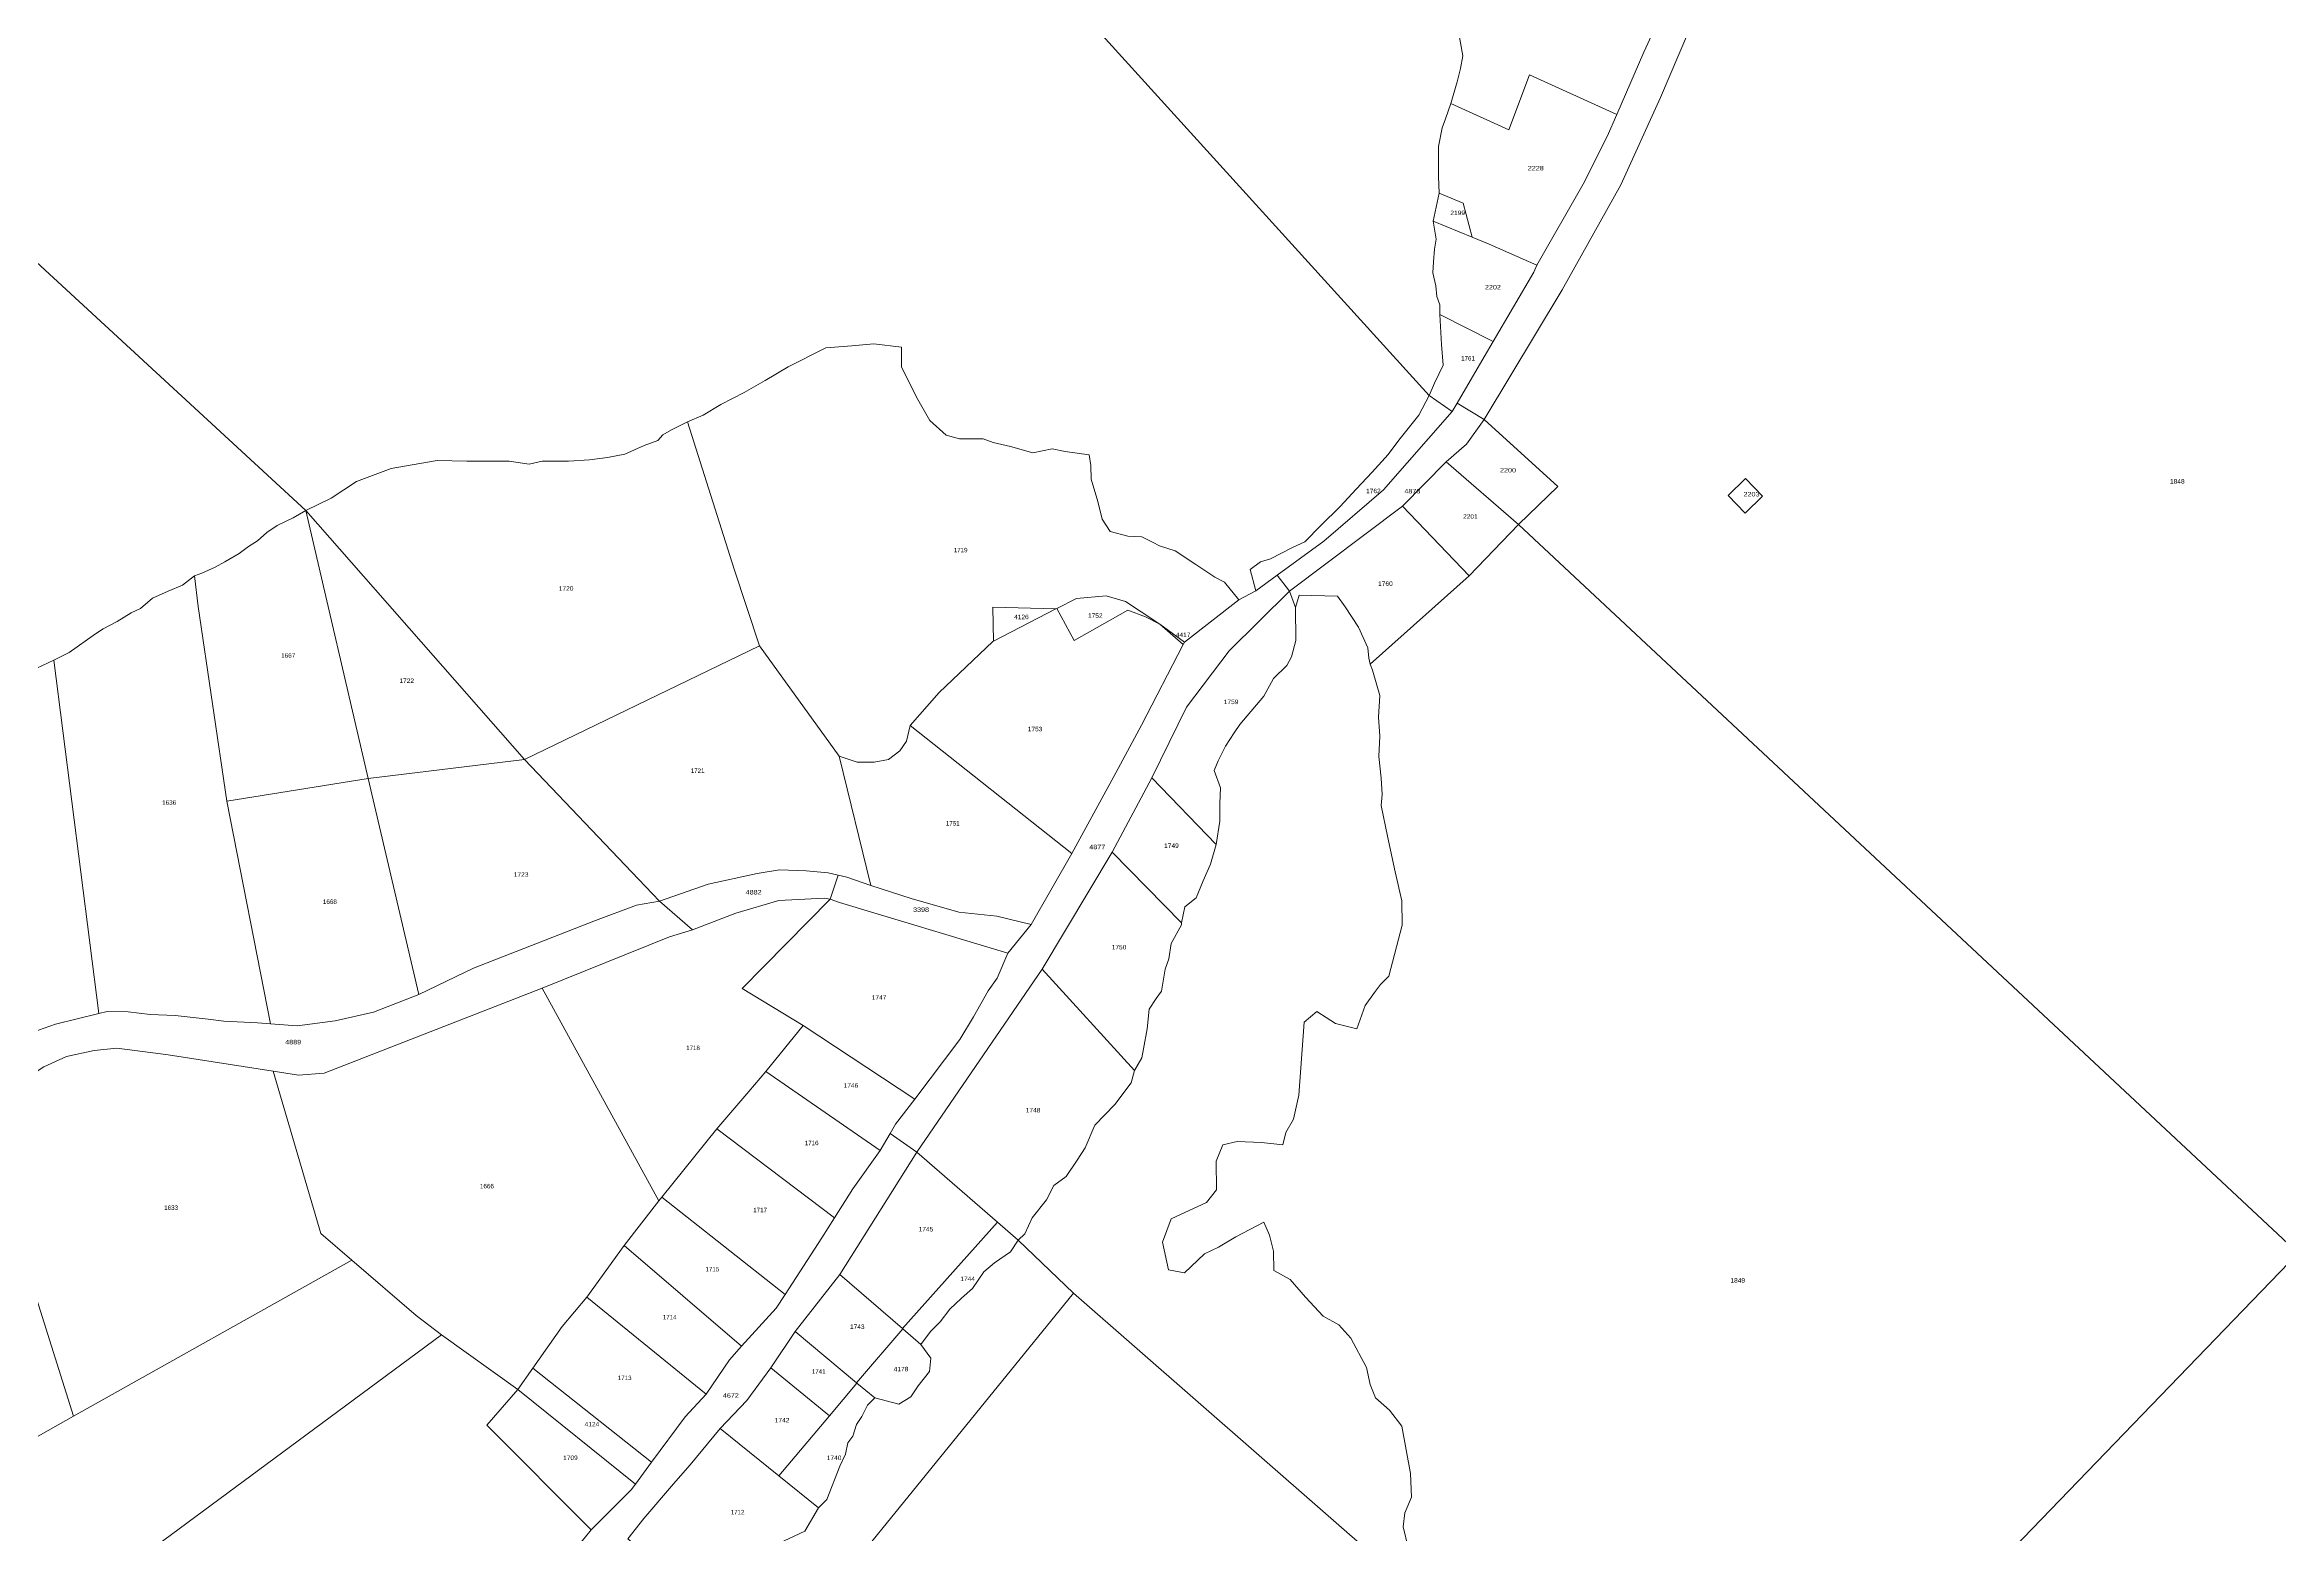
# Model space of a CAD drawing. Header units: metres. Extents: x 208626 to 229755, y 5040476 to 5064226.
# Drawn here: x 219559 to 220259, y 5055579 to 5056045 of the extents above; entities that cross this region are included whole.
import ezdxf

# ---------------------------------------------------------------- set-up
doc = ezdxf.new("R2010")
doc.units = ezdxf.units.M
doc.header["$LTSCALE"] = 0.56
doc.layers.add('6', color=7, linetype='Continuous', lineweight=13)
doc.layers.add('61', color=7, linetype='Continuous')

msp = doc.modelspace()

# ---------------------------------------------------------------- linework, layer by layer
at = {"layer": '6'}
msp.add_line((219911.0353, 5055661.9696), (219909.2426, 5055670.6344), dxfattribs=at)
for points in [[(220121.4741, 5056540.9113), (220123.9022, 5056521.6784), (220126.6092, 5056509.4757), (220128.8418, 5056481.3445), (220131.6599, 5056448.652), (220133.3796, 5056430.5953), (220134.6467, 5056397.8438), (220135.0057, 5056360.2499), (220135.0057, 5056317.9711), (220134.1516, 5056289.3581), (220133.3071, 5056274.6021), (220132.8704, 5056259.4639), (220131.991, 5056247.5063), (220130.4574, 5056226.6533), (220127.139, 5056195.6074), (220119.1778, 5056160.6329), (220115.5779, 5056147.8946), (220088.8833, 5056083.0884), (220079.8506, 5056063.6598), (220064.968, 5056028.8519), (220052.5833, 5056001.5201), (220034.2197, 5055968.6365), (220009.8774, 5055928.0659), (220001.3844, 5055933.1617)], [(218966.6593, 5056521.4908), (219641.1541, 5055899.5897), (219637.1648, 5055897.2431), (219632.2369, 5055894.8965), (219628.9517, 5055892.6672), (219626.0184, 5055890.0859), (219623.2025, 5055888.326), (219620.2692, 5055886.0967), (219615.8106, 5055883.5154), (219612.76, 5055881.8728), (219608.5811, 5055880.0039), (219606.3069, 5055879.1742), (219602.5523, 5055876.2409), (219598.0937, 5055874.3636), (219593.1658, 5055872.1344), (219589.4112, 5055868.9664), (219586.478, 5055867.5585), (219582.1367, 5055864.8598), (219577.7955, 5055862.5132), (219575.3316, 5055860.9879), (219567.1184, 5055855.1214), (219562.3078, 5055852.7748), (219555.268, 5055849.3722)], [(219861.6403, 5055919.6562), (219856.2659, 5055920.8964), (219853.1231, 5055922.0159), (219845.7106, 5055922.0159), (219841.5524, 5055923.1007), (219836.4219, 5055927.7178), (219832.7012, 5055934.3324), (219827.5335, 5055944.4611), (219827.5335, 5055950.6623), (219818.8518, 5055951.6959), (219812.0304, 5055951.0757), (219803.9066, 5055950.4521), (219792.1096, 5055944.5536), (219784.9076, 5055940.292), (219778.2954, 5055936.5321), (219771.0433, 5055932.7565), (219765.4492, 5055929.3582), (219760.5331, 5055927.3268), (219755.6063, 5055924.8634), (219752.8836, 5055923.3076), (219751.3278, 5055921.4925), (219747.0493, 5055919.9366), (219740.9556, 5055917.214), (219735.5103, 5055916.1767), (219729.9352, 5055915.3988), (219723.323, 5055915.0099), (219715.1549, 5055915.0099), (219711.0061, 5055914.1023), (219704.7828, 5055915.0099), (219691.5583, 5055915.0099), (219682.2234, 5055915.2692), (219674.4442, 5055913.843), (219667.832, 5055912.6761), (219657.0709, 5055908.6569), (219649.1326, 5055903.4616), (219641.1541, 5055899.5897), (218966.6593, 5056521.4908)], [(220001.7346, 5056050.017), (220003.1809, 5056041.8814), (220002.4577, 5056037.9039), (220001.373, 5056033.7457), (219999.3843, 5056026.8756), (219997.7571, 5056022.175), (219996.6724, 5056019.2823), (219995.5876, 5056013.4969), (219995.5876, 5056004.0957), (219995.7341, 5055998.8833), (219993.8585, 5055990.1304), (219994.7963, 5055984.5035), (219994.3221, 5055981.3159), (219993.9605, 5055977.3384), (219993.7797, 5055973.9034), (219994.6837, 5055969.9259), (219995.0453, 5055966.4909), (219995.9492, 5055963.9598), (219995.9492, 5055960.8863), (219996.4524, 5055951.4978), (219997.0264, 5055945.0818), (219994.276, 5055939.4191), (219992.6061, 5055935.5227), (219726.6748, 5056228.701)], [(219726.6748, 5056228.701), (219992.6061, 5055935.5227), (219989.3856, 5055929.3714), (219983.1436, 5055921.6073), (219979.8039, 5055917.1543), (219974.7943, 5055911.5881), (219969.7471, 5055906.2284), (219964.8171, 5055900.8502), (219958.7929, 5055894.8512), (219953.7619, 5055889.7951), (219949.9044, 5055888.0299), (219943.0056, 5055884.4169), (219939.8683, 5055883.5205), (219936.6275, 5055881.1299), (219938.4039, 5055874.4682), (219933.1363, 5055871.68), (219928.6188, 5055877.1416), (219925.6153, 5055878.6838), (219919.6153, 5055882.6837), (219913.1462, 5055886.9422), (219908.2648, 5055888.5693), (219906.3319, 5055889.5914), (219902.7751, 5055891.3372), (219898.3287, 5055891.5923), (219892.8531, 5055892.9909), (219890.3726, 5055896.9183), (219889.0143, 5055902.4211), (219886.9313, 5055909.3604), (219886.7505, 5055913.6995), (219886.2082, 5055916.9537), (219878.797, 5055918.0025), (219874.6628, 5055918.8293), (219868.6683, 5055917.5891), (219861.6403, 5055919.6562)], [(220001.3844, 5055933.1617), (220009.8013, 5055947.6161), (220012.6692, 5055952.4914), (220025.4316, 5055974.1875), (220026.3694, 5055976.3757), (220040.8099, 5056001.6817), (220048.2867, 5056016.6353), (220051.4074, 5056023.4304), (220059.8365, 5056042.9992), (220065.2642, 5056054.7774)], [(219760.5331, 5055927.3268), (219765.4492, 5055929.3582), (219771.0433, 5055932.7565), (219778.2954, 5055936.5321), (219784.9076, 5055940.292), (219792.1096, 5055944.5536), (219803.9066, 5055950.4521), (219812.0304, 5055951.0757), (219818.8518, 5055951.6959), (219827.5335, 5055950.6623), (219827.5335, 5055944.4611), (219832.7012, 5055934.3324), (219836.4219, 5055927.7178), (219841.5524, 5055923.1007), (219845.7106, 5055922.0159), (219853.1231, 5055922.0159), (219856.2659, 5055920.8964), (219861.6403, 5055919.6562), (219868.6683, 5055917.5891), (219874.6628, 5055918.8293), (219878.797, 5055918.0025), (219886.2082, 5055916.9537), (219886.7505, 5055913.6995), (219886.9313, 5055909.3604), (219889.0143, 5055902.4211), (219890.3726, 5055896.9183), (219892.8531, 5055892.9909), (219898.3287, 5055891.5923), (219902.7751, 5055891.3372), (219906.3319, 5055889.5914), (219908.2648, 5055888.5693), (219913.1462, 5055886.9422), (219919.6153, 5055882.6837), (219925.6153, 5055878.6838), (219928.6188, 5055877.1416), (219933.1363, 5055871.68), (219916.0831, 5055858.3413), (219908.339, 5055864.0005), (219902.4967, 5055867.8725), (219897.6164, 5055871.1489)], [(219897.6164, 5055871.1489), (219891.5422, 5055872.9284), (219882.2731, 5055872.0857), (219876.1837, 5055868.9428), (219875.8573, 5055868.7743), (219856.1438, 5055869.2864), (219856.2986, 5055858.6795), (219856.1509, 5055858.6033), (219839.2979, 5055842.593), (219830.2081, 5055832.3161), (219829.1109, 5055827.3649), (219827.0259, 5055824.3864), (219823.4517, 5055821.7058), (219818.984, 5055820.8122), (219813.6227, 5055820.8122), (219808.0723, 5055822.6891), (219783.1461, 5055857.2023), (219775.2001, 5055881.2758), (219760.5331, 5055927.3268)], [(219909.2426, 5055670.6344), (219911.9317, 5055677.9547), (219922.9868, 5055683.0341), (219926.1241, 5055687.0677), (219925.9747, 5055696.0313), (219928.0662, 5055701.1107), (219932.548, 5055702.1565), (219940.1671, 5055701.8577), (219946.8898, 5055701.1107), (219947.7862, 5055704.995), (219950.1765, 5055709.178), (219951.8198, 5055716.6477), (219953.5786, 5055739.5075), (219957.4968, 5055742.7916), (219963.3231, 5055739.0567), (219970.0459, 5055737.4134), (219972.5856, 5055744.7337), (219975.5734, 5055748.7673), (219977.3662, 5055751.307), (219980.0553, 5055753.8467), (219984.2383, 5055769.8319), (219984.0889, 5055777.4509), (219981.9974, 5055786.564), (219979.617, 5055797.6849), (219977.665, 5055807.3297), (219977.9637, 5055810.7658), (219977.665, 5055815.8451), (219976.918, 5055822.5679), (219977.2168, 5055828.9918), (219976.7686, 5055834.9675), (219977.2168, 5055841.6903), (219976.2539, 5055844.971), (219974.8623, 5055849.6732), (219974.1419, 5055851.5529), (220005.1402, 5055879.1908), (220020.5538, 5055895.1823), (220264.5637, 5055667.2592), (220058.005, 5055453.179)], [(219557.5024, 5055736.9998), (219562.8542, 5055738.8583), (219576.4372, 5055742.254), (219579.0279, 5055742.8019), (219585.5587, 5055742.7336), (219592.4771, 5055741.8688), (219600.2604, 5055741.5805), (219610.638, 5055740.4274), (219615.5386, 5055739.8509), (219626.0437, 5055739.2617), (219630.1407, 5055738.962), (219638.4463, 5055738.3758), (219650.3798, 5055739.8737), (219662.2994, 5055742.5715), (219676.5401, 5055748.1208), (219693.6743, 5055756.3668), (219731.7501, 5055771.266), (219744.6305, 5055776.0955), (219751.8417, 5055777.3555), (219762.1229, 5055768.35), (219754.9847, 5055766.1537), (219715.1158, 5055750.1742), (219646.8522, 5055723.5037), (219638.9146, 5055722.8687), (219630.9769, 5055724.1387), (219598.0727, 5055729.2536), (219587.6311, 5055730.5739), (219582.043, 5055731.3359), (219574.9309, 5055730.5739), (219566.2947, 5055728.7959), (219559.1826, 5055725.4938)], [(219728.2334, 5055577.9219), (219730.4061, 5055580.6261), (219743.0003, 5055593.1931), (219744.3023, 5055594.9547), (219749.3549, 5055601.7906), (219759.84, 5055615.9763), (219766.3782, 5055623.114), (219773.7081, 5055633.8066), (219777.4834, 5055638.1212), (219788.3457, 5055649.9929), (219791.1666, 5055654.3344), (219802.6429, 5055671.9969), (219806.6232, 5055678.2769), (219812.3405, 5055687.2977), (219820.8411, 5055699.3795), (219823.9463, 5055704.6257), (219832.3646, 5055698.8594), (219808.2098, 5055660.5598), (219794.2306, 5055642.6877), (219786.6187, 5055631.2876), (219779.1899, 5055621.0908), (219770.7775, 5055612.3269), (219761.4496, 5055601.0365), (219756.1959, 5055595.0942), (219746.9168, 5055584.2243), (219741.9303, 5055577.8778)], [(219986.031, 5055575.1718), (219984.5371, 5055581.5957), (219984.9852, 5055585.9281), (219987.0768, 5055590.8581), (219986.778, 5055598.3278), (219984.0889, 5055613.1178), (219980.2046, 5055618.0478), (219975.8722, 5055621.932), (219974.2289, 5055626.1151), (219973.0337, 5055631.4932), (219968.1037, 5055640.6063), (219964.3689, 5055644.7893), (219959.4389, 5055647.4784), (219953.9113, 5055653.4541), (219949.1307, 5055658.9817), (219944.0514, 5055661.8202), (219943.902, 5055667.7959), (219942.7068, 5055672.8753), (219940.9141, 5055676.9089), (219932.0999, 5055672.2777), (219926.7217, 5055669.1405), (219922.3893, 5055667.049), (219916.1147, 5055661.0732), (219911.0353, 5055661.9696)], [(219846.3041, 5055653.1204), (219849.789, 5055656.1696), (219853.2739, 5055661.397), (219856.5953, 5055664.213), (219861.6592, 5055667.5889), (219864.0308, 5055671.2528), (219881.398, 5055654.6754), (219760.0157, 5055505.3185), (219758.0296, 5055507.9997), (219754.9843, 5055510.9954), (219750.2666, 5055512.2552), (219744.7896, 5055512.0372), (219739.0709, 5055511.8465), (219733.924, 5055511.8465), (219729.0842, 5055511.9007), (219725.3733, 5055512.0652), (219719.6725, 5055509.4048), (219712.6416, 5055509.4048), (219707.891, 5055510.735), (219706.9408, 5055513.2054)], [(219489.6435, 5055571.6622), (219568.4284, 5055616.1869), (219655.6006, 5055664.9848), (219675.6851, 5055647.6909), (219683.5876, 5055641.7015), (219561.9266, 5055551.6377)], [(219760.0157, 5055505.3185), (219881.398, 5055654.6754), (219978.494, 5055569.7909)], [(219780.852, 5055572.5591), (219797.3159, 5055580.2109), (219801.5297, 5055587.5715), (219804.2188, 5055590.1112), (219808.2524, 5055600.5687), (219810.0451, 5055604.3036), (219810.7921, 5055607.889), (219812.2861, 5055609.9805), (219813.4812, 5055613.566), (219815.1245, 5055616.1057), (219816.9173, 5055619.6911), (219819.1582, 5055621.932), (219826.7017, 5055620.0141), (219830.4826, 5055622.2477), (219832.8002, 5055625.677), (219836.3286, 5055630.1673), (219836.7207, 5055634.3892), (219833.6402, 5055638.645), (219836.6218, 5055642.6829), (219839.6218, 5055645.683), (219842.6216, 5055649.683), (219846.3041, 5055653.1204)]]:
    msp.add_lwpolyline(points, dxfattribs=at)
for points in [[(220009.8774, 5055928.0659), (220034.2197, 5055968.6365), (220052.5833, 5056001.5201), (220064.968, 5056028.8519), (220079.8506, 5056063.6598), (220088.8833, 5056083.0884), (220115.5779, 5056147.8946), (220120.2605, 5056149.2359), (220133.3796, 5056141.6882), (220164.5924, 5056122.4182), (220190.9228, 5056105.0654), (220227.7278, 5056081.4051), (220245.473, 5056068.2604), (220300.6805, 5056016.3391), (220457.6117, 5055870.6924), (220264.5637, 5055667.2592), (220020.5538, 5055895.1823), (220032.9386, 5055907.14)], [(219999.3843, 5056026.8756), (220001.373, 5056033.7457), (220002.4577, 5056037.9039), (220003.1809, 5056041.8814), (220001.7346, 5056050.017), (220001.1922, 5056061.0454), (220001.5538, 5056067.9155), (220001.1922, 5056077.6783), (220001.373, 5056085.2716), (220000.469, 5056093.4072), (220037.4177, 5056075.3684), (220034.7147, 5056071.9805), (220065.2642, 5056054.7774), (220059.8365, 5056042.9992), (220051.4074, 5056023.4304), (220024.0411, 5056035.8696), (220017.6112, 5056018.685)], [(219995.5876, 5056004.0957), (219995.5876, 5056013.4969), (219996.6724, 5056019.2823), (219997.7571, 5056022.175), (219999.3843, 5056026.8756), (220017.6112, 5056018.685), (220024.0411, 5056035.8696), (220051.4074, 5056023.4304), (220048.2867, 5056016.6353), (220040.8099, 5056001.6817), (220026.3694, 5055976.3757), (220011.3644, 5055982.9404), (220006.1445, 5055985.0843), (220003.244, 5055995.7104), (219995.7341, 5055998.8833)], [(219993.8585, 5055990.1304), (219995.7341, 5055998.8833), (220003.244, 5055995.7104), (220006.1445, 5055985.0843)], [(219993.7797, 5055973.9034), (219993.9605, 5055977.3384), (219994.3221, 5055981.3159), (219994.7963, 5055984.5035), (219993.8585, 5055990.1304), (220006.1445, 5055985.0843), (220011.3644, 5055982.9404), (220026.3694, 5055976.3757), (220025.4316, 5055974.1875), (220012.6692, 5055952.4914), (219995.9492, 5055960.8863), (219995.9492, 5055963.9598), (219995.0453, 5055966.4909), (219994.6837, 5055969.9259)], [(219992.6061, 5055935.5227), (219994.276, 5055939.4191), (219997.0264, 5055945.0818), (219996.4524, 5055951.4978), (219995.9492, 5055960.8863), (220012.6692, 5055952.4914), (220009.8013, 5055947.6161), (220001.3844, 5055933.1617), (219999.8421, 5055930.5132)], [(219936.6275, 5055881.1299), (219939.8683, 5055883.5205), (219943.0056, 5055884.4169), (219949.9044, 5055888.0299), (219953.7619, 5055889.7951), (219958.7929, 5055894.8512), (219964.8171, 5055900.8502), (219969.7471, 5055906.2284), (219974.7943, 5055911.5881), (219979.8039, 5055917.1543), (219983.1436, 5055921.6073), (219989.3856, 5055929.3714), (219992.6061, 5055935.5227), (219999.8421, 5055930.5132), (219978.3738, 5055906.0001), (219959.7212, 5055890.0121), (219945.1029, 5055879.3529), (219938.4039, 5055874.4682)], [(219641.1541, 5055899.5897), (219649.1326, 5055903.4616), (219657.0709, 5055908.6569), (219667.832, 5055912.6761), (219674.4442, 5055913.843), (219682.2234, 5055915.2692), (219691.5583, 5055915.0099), (219704.7828, 5055915.0099), (219711.0061, 5055914.1023), (219715.1549, 5055915.0099), (219723.323, 5055915.0099), (219729.9352, 5055915.3988), (219735.5103, 5055916.1767), (219740.9556, 5055917.214), (219747.0493, 5055919.9366), (219751.3278, 5055921.4925), (219752.8836, 5055923.3076), (219755.6063, 5055924.8634), (219760.5331, 5055927.3268), (219775.2001, 5055881.2758), (219783.1461, 5055857.2023), (219709.6183, 5055821.6805)], [(219945.1029, 5055879.3529), (219959.7212, 5055890.0121), (219978.3738, 5055906.0001), (219999.8421, 5055930.5132), (220001.3844, 5055933.1617), (220009.8774, 5055928.0659), (220004.3256, 5055920.3788), (219997.9197, 5055914.827), (219984.2907, 5055900.9339), (219948.9116, 5055874.2947)], [(219997.9197, 5055914.827), (220004.3256, 5055920.3788), (220009.8774, 5055928.0659), (220032.9386, 5055907.14), (220020.5538, 5055895.1823)], [(219984.2907, 5055900.9339), (219997.9197, 5055914.827), (220020.5538, 5055895.1823), (220005.1402, 5055879.1908)], [(220086.175, 5055904.2299), (220091.633, 5055909.5473), (220096.9504, 5055904.0893), (220091.4924, 5055898.7719)], [(219606.3069, 5055879.1742), (219608.5811, 5055880.0039), (219612.76, 5055881.8728), (219615.8106, 5055883.5154), (219620.2692, 5055886.0967), (219623.2025, 5055888.326), (219626.0184, 5055890.0859), (219628.9517, 5055892.6672), (219632.2369, 5055894.8965), (219637.1648, 5055897.2431), (219641.1541, 5055899.5897), (219660.6188, 5055815.6797), (219616.4477, 5055808.686), (219607.4479, 5055869.4975)], [(219641.1541, 5055899.5897), (219709.6183, 5055821.6805), (219660.6188, 5055815.6797)], [(219948.9116, 5055874.2947), (219984.2907, 5055900.9339), (220005.1402, 5055879.1908), (219974.1419, 5055851.5529), (219973.7318, 5055853.3778), (219973.4819, 5055856.6296), (219970.4941, 5055863.0536), (219966.311, 5055869.4775), (219963.9207, 5055872.7642), (219951.9692, 5055873.0629), (219950.8644, 5055869.2134)], [(219562.3078, 5055852.7748), (219567.1184, 5055855.1214), (219575.3316, 5055860.9879), (219577.7955, 5055862.5132), (219582.1367, 5055864.8598), (219586.478, 5055867.5585), (219589.4112, 5055868.9664), (219593.1658, 5055872.1344), (219598.0937, 5055874.3636), (219602.5523, 5055876.2409), (219606.3069, 5055879.1742), (219607.4479, 5055869.4975), (219616.4477, 5055808.686), (219630.1407, 5055738.962), (219626.0437, 5055739.2617), (219615.5386, 5055739.8509), (219610.638, 5055740.4274), (219600.2604, 5055741.5805), (219592.4771, 5055741.8688), (219585.5587, 5055742.7336), (219579.0279, 5055742.8019), (219576.4372, 5055742.254)], [(219823.9463, 5055704.6257), (219825.686, 5055707.5649), (219831.7396, 5055715.3481), (219845.8311, 5055734.0999), (219850.0994, 5055741.1217), (219854.6425, 5055749.3424), (219857.4548, 5055753.2365), (219860.8336, 5055761.0857), (219868.0936, 5055770.0539), (219880.881, 5055792.2497), (219894.5755, 5055817.4616), (219902.6798, 5055832.4284), (219915.721, 5055857.6412), (219916.0831, 5055858.3413), (219933.1363, 5055871.68), (219938.4039, 5055874.4682), (219945.1029, 5055879.3529), (219948.9116, 5055874.2947), (219930.082, 5055855.6607), (219916.6788, 5055838.0875), (219905.8347, 5055815.9604), (219893.4495, 5055792.6912), (219871.5278, 5055756.0347), (219832.3646, 5055698.8594)], [(219876.1837, 5055868.9428), (219882.2731, 5055872.0857), (219891.5422, 5055872.9284), (219897.6164, 5055871.1489), (219902.4967, 5055867.8725), (219908.339, 5055864.0005), (219903.8979, 5055866.3413), (219898.3494, 5055868.387), (219881.5185, 5055858.8795)], [(219905.8347, 5055815.9604), (219916.6788, 5055838.0875), (219930.082, 5055855.6607), (219948.9116, 5055874.2947), (219950.8644, 5055869.2134), (219950.9235, 5055858.8705), (219949.5789, 5055853.7912), (219948.085, 5055851.1021), (219943.902, 5055847.0684), (219940.9141, 5055841.5409), (219933.4444, 5055832.5772), (219931.6517, 5055830.0375), (219928.9626, 5055825.8545), (219926.5723, 5055821.2233), (219925.3771, 5055818.2354), (219927.3193, 5055812.8573), (219927.1699, 5055807.9273), (219927.1699, 5055802.3997), (219925.9747, 5055795.0794)], [(219830.2081, 5055832.3161), (219839.2979, 5055842.593), (219856.1509, 5055858.6033), (219856.2986, 5055858.6795), (219875.8573, 5055868.7743), (219876.1837, 5055868.9428), (219881.5185, 5055858.8795), (219898.3494, 5055868.387), (219903.8979, 5055866.3413), (219908.339, 5055864.0005), (219915.721, 5055857.6412), (219902.6798, 5055832.4284), (219894.5755, 5055817.4616), (219880.881, 5055792.2497)], [(219856.1438, 5055869.2864), (219875.8573, 5055868.7743), (219856.2986, 5055858.6795)], [(219908.339, 5055864.0005), (219916.0831, 5055858.3413), (219915.721, 5055857.6412)], [(219512.013, 5055725.0733), (219538.959, 5055848.1989), (219541.3057, 5055846.7909), (219543.1829, 5055846.0869), (219546.3509, 5055846.5563), (219549.8708, 5055847.0256), (219555.268, 5055849.3722), (219562.3078, 5055852.7748), (219576.4372, 5055742.254), (219562.8542, 5055738.8583), (219557.5024, 5055736.9998), (219549.2711, 5055733.7646), (219542.0302, 5055728.8967), (219528.8966, 5055723.5774), (219522.1051, 5055723.5774), (219512.6463, 5055724.8622)], [(219709.6183, 5055821.6805), (219783.1461, 5055857.2023), (219808.0723, 5055822.6891), (219817.9027, 5055782.2263), (219810.4077, 5055784.8207), (219807.7285, 5055785.4906), (219804.6424, 5055786.2621), (219797.724, 5055786.8386), (219789.3642, 5055787.1269), (219782.3929, 5055786.0561), (219767.0858, 5055782.6545), (219751.8417, 5055777.3555), (219745.2519, 5055784.2245)], [(219808.0723, 5055822.6891), (219813.6227, 5055820.8122), (219818.984, 5055820.8122), (219823.4517, 5055821.7058), (219827.0259, 5055824.3864), (219829.1109, 5055827.3649), (219830.2081, 5055832.3161), (219880.881, 5055792.2497), (219868.0936, 5055770.0539), (219857.4172, 5055772.6163), (219845.4595, 5055773.8974), (219830.5865, 5055778.1906), (219817.9027, 5055782.2263)], [(219616.4477, 5055808.686), (219660.6188, 5055815.6797), (219676.5401, 5055748.1208), (219662.2994, 5055742.5715), (219650.3798, 5055739.8737), (219638.4463, 5055738.3758), (219630.1407, 5055738.962)], [(219660.6188, 5055815.6797), (219709.6183, 5055821.6805), (219745.2519, 5055784.2245), (219751.8417, 5055777.3555), (219744.6305, 5055776.0955), (219731.7501, 5055771.266), (219693.6743, 5055756.3668), (219676.5401, 5055748.1208)], [(219893.4495, 5055792.6912), (219905.8347, 5055815.9604), (219925.9747, 5055795.0794), (219924.2249, 5055788.9381), (219921.973, 5055783.6838), (219919.7212, 5055778.4295), (219916.2361, 5055775.6175), (219915.1108, 5055770.5536)], [(219871.5278, 5055756.0347), (219893.4495, 5055792.6912), (219915.1108, 5055770.5536), (219915.1108, 5055769.991), (219911.9317, 5055764.1549), (219911.1723, 5055759.3006), (219910.003, 5055756.0647), (219908.9217, 5055749.173), (219907.2337, 5055746.9224), (219904.9831, 5055743.5465), (219904.4205, 5055737.3573), (219903.2952, 5055731.1682), (219902.7325, 5055728.355), (219900.4819, 5055724.4164)], [(219751.8417, 5055777.3555), (219767.0858, 5055782.6545), (219782.3929, 5055786.0561), (219789.3642, 5055787.1269), (219797.724, 5055786.8386), (219804.6424, 5055786.2621), (219807.7285, 5055785.4906), (219805.1847, 5055777.9523), (219803.3505, 5055778.3192), (219789.1961, 5055777.5521), (219775.6896, 5055773.6305), (219762.1229, 5055768.35)], [(219805.1847, 5055777.9523), (219807.7285, 5055785.4906), (219810.4077, 5055784.8207), (219817.9027, 5055782.2263), (219830.5865, 5055778.1906), (219845.4595, 5055773.8974), (219857.4172, 5055772.6163), (219868.0936, 5055770.0539), (219860.8336, 5055761.0857), (219808.1593, 5055776.9485)], [(219715.1158, 5055750.1742), (219754.9847, 5055766.1537), (219762.1229, 5055768.35), (219775.6896, 5055773.6305), (219789.1961, 5055777.5521), (219803.3505, 5055778.3192), (219805.1847, 5055777.9523), (219777.7193, 5055750.0001), (219796.8145, 5055738.4853), (219785.1158, 5055724.0676), (219779.7436, 5055717.8), (219769.7334, 5055706.135), (219752.5305, 5055684.7618), (219751.6006, 5055683.5413)], [(219777.7193, 5055750.0001), (219805.1847, 5055777.9523), (219808.1593, 5055776.9485), (219860.8336, 5055761.0857), (219857.4548, 5055753.2365), (219854.6425, 5055749.3424), (219850.0994, 5055741.1217), (219845.8311, 5055734.0999), (219831.7396, 5055715.3481), (219796.8145, 5055738.4853)], [(219832.3646, 5055698.8594), (219871.5278, 5055756.0347), (219900.4819, 5055724.4164), (219899.3566, 5055720.4779), (219894.2928, 5055713.7261), (219888.0287, 5055707.2359), (219885.0408, 5055700.2144), (219882.5011, 5055696.3301), (219879.1013, 5055691.2201), (219875.1627, 5055688.4069), (219872.9121, 5055683.9057), (219868.411, 5055678.2792), (219866.1604, 5055673.2154), (219864.0308, 5055671.2528), (219857.5583, 5055676.8955)], [(219630.9769, 5055724.1387), (219638.9146, 5055722.8687), (219646.8522, 5055723.5037), (219715.1158, 5055750.1742), (219751.6006, 5055683.5413), (219740.7839, 5055669.5895), (219729.0543, 5055653.4861), (219721.3833, 5055644.224), (219712.1851, 5055631.2368), (219707.4574, 5055624.5617), (219683.5876, 5055641.7015), (219675.6851, 5055647.6909), (219655.6006, 5055664.9848), (219645.8997, 5055673.3379)], [(219785.1158, 5055724.0676), (219796.8145, 5055738.4853), (219831.7396, 5055715.3481), (219825.686, 5055707.5649), (219823.9463, 5055704.6257), (219820.8411, 5055699.3795)], [(219538.0471, 5055712.7879), (219544.4846, 5055716.3931), (219551.9379, 5055720.7256), (219559.1826, 5055725.4938), (219566.2947, 5055728.7959), (219574.9309, 5055730.5739), (219582.043, 5055731.3359), (219587.6311, 5055730.5739), (219598.0727, 5055729.2536), (219630.9769, 5055724.1387), (219645.8997, 5055673.3379), (219655.6006, 5055664.9848), (219568.4284, 5055616.1869)], [(219441.6239, 5055618.4569), (219490.4213, 5055719.138), (219505.0626, 5055713.1605), (219507.7347, 5055712.2384), (219509.9574, 5055711.4713), (219521.2586, 5055710.5022), (219531.697, 5055711.2004), (219538.0471, 5055712.7879), (219568.4284, 5055616.1869), (219489.6435, 5055571.6622)], [(219769.7334, 5055706.135), (219779.7436, 5055717.8), (219785.1158, 5055724.0676), (219820.8411, 5055699.3795), (219812.3405, 5055687.2977), (219806.6232, 5055678.2769)], [(219752.5305, 5055684.7618), (219769.7334, 5055706.135), (219806.6232, 5055678.2769), (219802.6429, 5055671.9969), (219791.1666, 5055654.3344)], [(219808.2098, 5055660.5598), (219832.3646, 5055698.8594), (219857.5583, 5055676.8955), (219827.8451, 5055643.639)], [(219740.7839, 5055669.5895), (219751.6006, 5055683.5413), (219752.5305, 5055684.7618), (219791.1666, 5055654.3344), (219788.3457, 5055649.9929), (219777.4834, 5055638.1212)], [(219827.8451, 5055643.639), (219857.5583, 5055676.8955), (219864.0308, 5055671.2528), (219861.6592, 5055667.5889), (219856.5953, 5055664.213), (219853.2739, 5055661.397), (219849.789, 5055656.1696), (219846.3041, 5055653.1204), (219842.6216, 5055649.683), (219839.6218, 5055645.683), (219836.6218, 5055642.6829), (219833.6402, 5055638.645), (219828.0076, 5055643.4989)], [(219729.0543, 5055653.4861), (219740.7839, 5055669.5895), (219777.4834, 5055638.1212), (219773.7081, 5055633.8066), (219766.3782, 5055623.114)], [(220058.005, 5055453.179), (220264.5637, 5055667.2592), (220368.6201, 5055563.6917), (220164.3171, 5055350.5382), (220060.0847, 5055451.4992)], [(219794.2306, 5055642.6877), (219808.2098, 5055660.5598), (219827.8451, 5055643.639), (219828.0076, 5055643.4989), (219813.4778, 5055626.6617)], [(219712.1851, 5055631.2368), (219721.3833, 5055644.224), (219729.0543, 5055653.4861), (219766.3782, 5055623.114), (219759.84, 5055615.9763), (219749.3549, 5055601.7906)], [(219561.9266, 5055551.6377), (219683.5876, 5055641.7015), (219707.4574, 5055624.5617), (219697.7955, 5055613.4053), (219730.4061, 5055580.6261), (219728.2334, 5055577.9219), (219707.7094, 5055553.6352), (219698.7199, 5055544.2532), (219692.0696, 5055538.8818), (219684.743, 5055534.7214), (219672.6258, 5055529.6805), (219608.9961, 5055503.1031), (219600.3623, 5055499.5587), (219584.511, 5055525.7424), (219568.1684, 5055519.4912)], [(219786.6187, 5055631.2876), (219794.2306, 5055642.6877), (219813.4778, 5055626.6617), (219813.6115, 5055626.5504), (219805.033, 5055616.2732)], [(219813.4778, 5055626.6617), (219828.0076, 5055643.4989), (219833.6402, 5055638.645), (219836.7207, 5055634.3892), (219836.3286, 5055630.1673), (219832.8002, 5055625.677), (219830.4826, 5055622.2477), (219826.7017, 5055620.0141), (219819.1582, 5055621.932), (219813.6115, 5055626.5504)], [(219707.4574, 5055624.5617), (219712.1851, 5055631.2368), (219749.3549, 5055601.7906), (219744.3023, 5055594.9547)], [(219770.7775, 5055612.3269), (219779.1899, 5055621.0908), (219786.6187, 5055631.2876), (219805.033, 5055616.2732), (219789.152, 5055597.5355)], [(219789.152, 5055597.5355), (219805.033, 5055616.2732), (219813.6115, 5055626.5504), (219819.1582, 5055621.932), (219816.9173, 5055619.6911), (219815.1245, 5055616.1057), (219813.4812, 5055613.566), (219812.2861, 5055609.9805), (219810.7921, 5055607.889), (219810.0451, 5055604.3036), (219808.2524, 5055600.5687), (219804.2188, 5055590.1112), (219801.5297, 5055587.5715)], [(219697.7955, 5055613.4053), (219707.4574, 5055624.5617), (219744.3023, 5055594.9547), (219743.0003, 5055593.1931), (219730.4061, 5055580.6261)], [(219741.9303, 5055577.8778), (219746.9168, 5055584.2243), (219756.1959, 5055595.0942), (219761.4496, 5055601.0365), (219770.7775, 5055612.3269), (219789.152, 5055597.5355), (219801.5297, 5055587.5715), (219797.3159, 5055580.2109), (219780.852, 5055572.5591), (219773.1903, 5055567.1233), (219771.6243, 5055563.6821), (219767.6244, 5055559.682), (219765.3226, 5055558.5311)]]:
    msp.add_lwpolyline(points, close=True, dxfattribs=at)

# ---------------------------------------------------------------- texts
at = {"layer": '61'}
for s, width, p in [('2228', 1.2, (220023.5, 5056006)), ('2199', 1.1, (219999.2578, 5055992)), ('2202', 1.2, (220010.0781, 5055968.75)), ('1762', 1.1, (219972.9063, 5055905)), ('4878', 1.2, (219984.8878, 5055904.9234)), ('2200', 1.2, (220014.8047, 5055911.5)), ('1848', 1.1, (220224.4297, 5055908)), ('2203', 1.2, (220090.9943, 5055903.976)), ('2201', 1.1, (220003.25, 5055897)), ('1720', 1.1, (219720.3203, 5055874.5)), ('1760', 1.1, (219976.6641, 5055876)), ('4126', 1.1, (219862.7666, 5055865.5801)), ('1752', 1.1, (219885.875, 5055866)), ('4417', 1.1, (219913.381, 5055859.9943)), ('1667', 1.05, (219633.4688, 5055853.5)), ('1722', 1.1, (219670.4637, 5055845.65)), ('1759', 1.1, (219928.375, 5055839)), ('1753', 1.1, (219867.0391, 5055830.5)), ('1636', 1.05, (219596.2188, 5055807.5)), ('4877', 1.2, (219886.2935, 5055793.6055)), ('1749', 1.1, (219909.7188, 5055794)), ('1723', 1.1, (219706.2422, 5055785)), ('4882', 1.2, (219778.7751, 5055779.4402)), ('1668', 1.05, (219646.5, 5055776.5)), ('3398', 1.2, (219831.1641, 5055774)), ('1750', 1.1, (219893.3125, 5055762.25)), ('1747', 1.1, (219818.2188, 5055746.5)), ('4889', 1.2, (219634.7102, 5055732.5582)), ('1746', 1.1, (219809.4375, 5055719)), ('1748', 1.1, (219866.4219, 5055711.25)), ('1666', 1.05, (219695.6406, 5055687.5)), ('1633', 1.05, (219596.8281, 5055680.75)), ('1745', 1.1, (219832.8906, 5055674)), ('1744', 1.1, (219845.9375, 5055658.5)), ('1849', 1.1, (220086.9063, 5055658)), ('1743', 1.1, (219811.4141, 5055643.5)), ('4178', 1.1, (219825.0938, 5055630.25)), ('4672', 1.2, (219771.6563, 5055622)), ('4124', 1.1, (219728.3984, 5055613)), ('1742', 1.1, (219787.9063, 5055614.25)), ('1709', 1.1, (219721.6719, 5055602.5)), ('1740', 1.1, (219804.1563, 5055602.5))]:
    msp.add_text(s, height=1.4, dxfattribs=dict(at, width=width)).set_placement(p)
for s, p in [('1761', (220002.6406, 5055946.5)), ('1719', (219843.8984, 5055886.5)), ('1721', (219761.6016, 5055817.5)), ('1751', (219841.4375, 5055801)), ('1718', (219760.1563, 5055730.75)), ('1716', (219797.2813, 5055701)), ('1717', (219781.1563, 5055680)), ('1715', (219766.2109, 5055661.5)), ('1714', (219752.8594, 5055646.5)), ('1713', (219738.7734, 5055627.5)), ('1741', (219799.4688, 5055629.5)), ('1712', (219774.1172, 5055585.5))]:
    msp.add_text(s, height=1.4, dxfattribs=at).set_placement(p)

doc.saveas('drawing.dxf')
